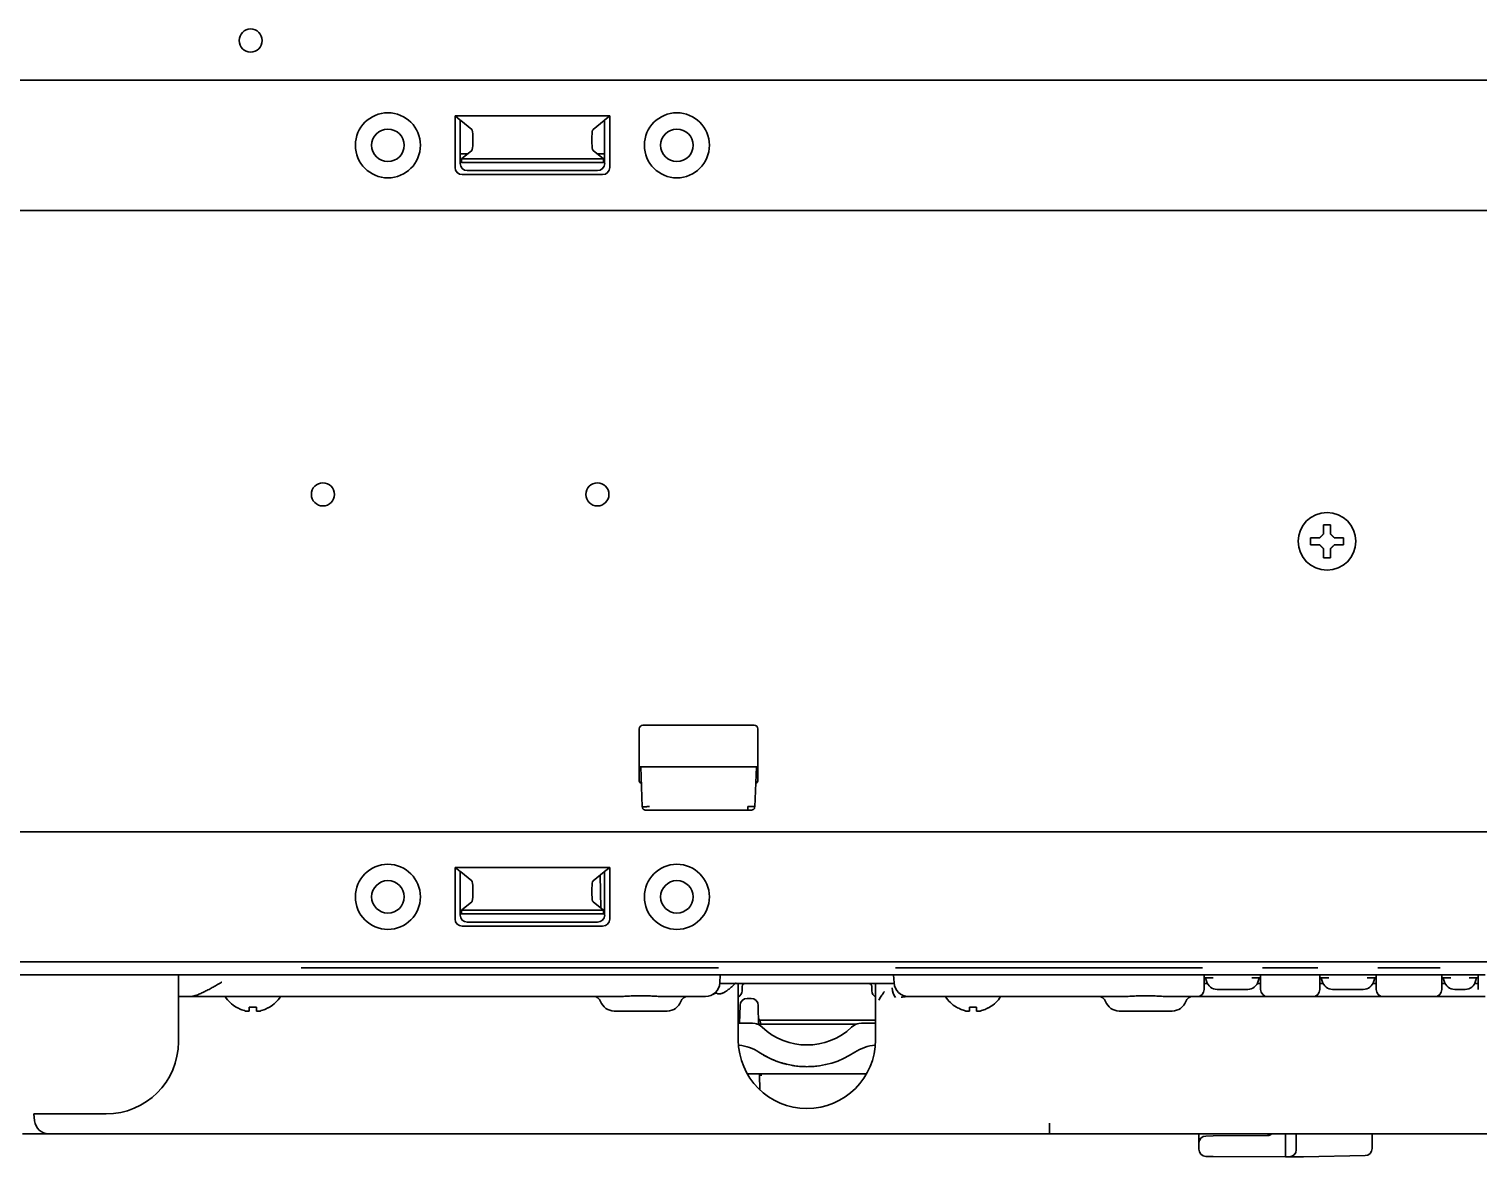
# Model space of a CAD drawing. Header units: millimetres. Extents: x -36 to 4467, y 2 to 3322.
# Drawn here: x 2613.6 to 2814.2, y 2520 to 2676.1 of the extents above; entities that cross this region are included whole.
import ezdxf

# ---------------------------------------------------------------- set-up
doc = ezdxf.new("R2010")
doc.units = ezdxf.units.MM
doc.layers.add('1', color=7, linetype='Continuous', true_color=0xffffff)

msp = doc.modelspace()

# ---------------------------------------------------------------- linework, layer by layer
at = {"layer": '1', "color": 7, "linetype": 'Continuous', "lineweight": 35}
for p, q in [((2562.27, 2669.04), (3024.27, 2669.04)), ((2672.57, 2656.96), (2672.57, 2664.1)), ((2672.57, 2664.1), (2693.98, 2664.1)), ((2672.57, 2664.1), (2673.27, 2663.54)), ((2693.27, 2663.54), (2693.98, 2664.1)), ((2693.98, 2664.1), (2693.98, 2656.96)), ((2673.27, 2663.54), (2673.27, 2657.52)), ((2673.27, 2663.51), (2673.35, 2663.48)), ((2673.35, 2663.48), (2674.88, 2662.25)), ((2691.66, 2662.25), (2693.2, 2663.48)), ((2693.2, 2663.48), (2693.27, 2663.51)), ((2693.27, 2657.52), (2693.27, 2663.54)), ((2675.04, 2661.26), (2675.04, 2660.33)), ((2691.51, 2660.33), (2691.51, 2661.26)), ((2673.28, 2658.84), (2674.27, 2658.84)), ((2674.88, 2659.34), (2673.45, 2658.19)), ((2673.45, 2658.19), (2673.45, 2657.68)), ((2693.1, 2658.19), (2673.45, 2658.19)), ((2693.1, 2658.19), (2691.66, 2659.34)), ((2692.29, 2658.84), (2693.28, 2658.84)), ((2693.1, 2657.68), (2693.1, 2658.19)), ((2693.02, 2657.68), (2673.52, 2657.68)), ((2692.99, 2655.98), (2673.56, 2655.98)), ((2674.26, 2656.54), (2692.28, 2656.54)), ((3072.27, 2651.04), (2514.27, 2651.04)), ((2792.77, 2607.54), (2793.27, 2607.54)), ((2793.27, 2607.54), (2793.77, 2607.54)), ((2793.27, 2602.94), (2792.77, 2602.94)), ((2793.77, 2602.94), (2793.27, 2602.94)), ((2713.97, 2579.79), (2698.57, 2579.79)), ((2698.07, 2579.29), (2698.07, 2572.09)), ((2714.47, 2572.09), (2714.47, 2579.29)), ((2698.27, 2574.04), (2698.07, 2574.04)), ((2698.27, 2574.04), (2699.27, 2574.04)), ((2698.47, 2568.52), (2698.27, 2574.04)), ((2713.27, 2574.04), (2699.27, 2574.04)), ((2713.27, 2574.04), (2714.27, 2574.04)), ((2714.27, 2574.04), (2714.08, 2568.52)), ((2714.47, 2574.04), (2714.27, 2574.04)), ((2699.46, 2568.04), (2698.96, 2568.04)), ((2713.08, 2568.04), (2699.46, 2568.04)), ((2713.08, 2568.04), (2713.08, 2568.53)), ((2713.58, 2568.04), (2713.08, 2568.04)), ((2562.27, 2565.04), (3024.27, 2565.04)), ((2672.57, 2552.96), (2672.57, 2560.1)), ((2672.57, 2560.1), (2693.98, 2560.1)), ((2672.57, 2560.1), (2673.27, 2559.54)), ((2673.27, 2559.54), (2673.27, 2553.52)), ((2693.27, 2559.54), (2693.98, 2560.1)), ((2693.27, 2553.52), (2693.27, 2559.54)), ((2693.98, 2560.1), (2693.98, 2552.96)), ((2673.27, 2559.51), (2673.35, 2559.48)), ((2673.35, 2559.48), (2674.88, 2558.25)), ((2691.66, 2558.25), (2693.2, 2559.48)), ((2692.75, 2554.47), (2692.67, 2559.06)), ((2693.2, 2559.48), (2693.27, 2559.51)), ((2675.04, 2557.26), (2675.04, 2556.33)), ((2691.51, 2556.33), (2691.51, 2557.26)), ((2674.88, 2555.34), (2673.45, 2554.19)), ((2673.45, 2554.19), (2673.45, 2553.68)), ((2693.1, 2554.19), (2673.45, 2554.19)), ((2693.02, 2553.68), (2673.52, 2553.68)), ((2693.1, 2554.19), (2691.66, 2555.34)), ((2693.1, 2553.68), (2693.1, 2554.19)), ((2692.99, 2551.98), (2673.56, 2551.98)), ((2674.26, 2552.54), (2692.28, 2552.54)), ((3072.27, 2547.04), (2514.27, 2547.04)), ((2651.27, 2546.24), (2653.27, 2546.24)), ((2653.27, 2546.24), (2703.28, 2546.24)), ((2709.02, 2546.24), (2703.28, 2546.24)), ((2733.52, 2546.24), (2739.26, 2546.24)), ((2739.26, 2546.24), (2774.02, 2546.24)), ((2774.02, 2546.24), (2776.02, 2546.24)), ((2784.32, 2546.24), (2786.32, 2546.24)), ((2786.32, 2546.24), (2790.02, 2546.24)), ((2790.02, 2546.24), (2792.02, 2546.24)), ((2800.32, 2546.24), (2802.32, 2546.24)), ((2802.32, 2546.24), (2806.92, 2546.24)), ((2806.92, 2546.24), (2808.92, 2546.24)), ((2634.9, 2545.24), (2611.98, 2545.24)), ((2634.27, 2542.24), (2634.27, 2545.24)), ((2634.89, 2545.24), (2640.27, 2545.24)), ((2703.26, 2545.24), (2640.27, 2545.24)), ((2708.65, 2545.24), (2703.26, 2545.24)), ((2733.89, 2545.24), (2708.66, 2545.24)), ((2709.21, 2544.13), (2709.27, 2545.24)), ((2733.34, 2544.04), (2709.21, 2544.04)), ((2711.77, 2536.24), (2711.77, 2544.04)), ((2712.3, 2543.65), (2712.29, 2543.02)), ((2730.26, 2543.02), (2730.24, 2543.65)), ((2730.77, 2544.04), (2730.77, 2536.24)), ((2733.27, 2545.24), (2733.33, 2544.13)), ((2739.28, 2545.24), (2733.89, 2545.24)), ((2775.27, 2545.24), (2739.28, 2545.24)), ((2775.27, 2545.24), (2776.27, 2545.24)), ((2776.27, 2545.24), (2784.07, 2545.24)), ((2776.27, 2545.24), (2776.27, 2544.24)), ((2777.51, 2544.84), (2776.27, 2544.84)), ((2776.27, 2544.24), (2776.27, 2543.24)), ((2776.72, 2544.04), (2776.27, 2544.04)), ((2776.6, 2544.35), (2776.47, 2544.84)), ((2784.07, 2544.84), (2782.84, 2544.84)), ((2784.07, 2544.04), (2783.62, 2544.04)), ((2783.87, 2544.84), (2783.74, 2544.35)), ((2784.07, 2544.24), (2784.07, 2545.24)), ((2784.07, 2545.24), (2785.07, 2545.24)), ((2784.07, 2543.24), (2784.07, 2544.24)), ((2791.27, 2545.24), (2785.07, 2545.24)), ((2791.27, 2545.24), (2792.27, 2545.24)), ((2792.27, 2545.24), (2800.07, 2545.24)), ((2792.27, 2545.24), (2792.27, 2544.24)), ((2793.51, 2544.84), (2792.27, 2544.84)), ((2792.27, 2543.24), (2792.27, 2544.24)), ((2792.73, 2544.04), (2792.27, 2544.04)), ((2792.6, 2544.35), (2792.47, 2544.84)), ((2800.07, 2544.84), (2798.84, 2544.84)), ((2800.07, 2544.04), (2799.62, 2544.04)), ((2799.87, 2544.84), (2799.74, 2544.35)), ((2800.07, 2544.24), (2800.07, 2545.24)), ((2800.07, 2545.24), (2801.07, 2545.24)), ((2800.07, 2543.24), (2800.07, 2544.24)), ((2808.17, 2545.24), (2801.07, 2545.24)), ((2808.17, 2545.24), (2809.17, 2545.24)), ((2809.17, 2545.24), (2814.17, 2545.24)), ((2809.17, 2545.24), (2809.17, 2544.24)), ((2810.41, 2544.84), (2809.17, 2544.84)), ((2809.17, 2543.24), (2809.17, 2544.24)), ((2809.62, 2544.04), (2809.17, 2544.04)), ((2809.5, 2544.35), (2809.37, 2544.84)), ((2814.17, 2544.84), (2812.94, 2544.84)), ((2814.17, 2544.04), (2813.72, 2544.04)), ((2813.97, 2544.84), (2813.84, 2544.35)), ((2814.17, 2545.24), (2815.17, 2545.24)), ((2814.17, 2544.24), (2814.17, 2545.24)), ((2814.17, 2543.24), (2814.17, 2544.24)), ((2634.27, 2535.99), (2634.27, 2542.24)), ((2635.8, 2542.24), (2634.27, 2542.24)), ((2694.81, 2542.24), (2635.8, 2542.24)), ((2703.21, 2542.24), (2701.74, 2542.24)), ((2707.22, 2542.24), (2703.21, 2542.24)), ((2713.54, 2541.99), (2713.01, 2541.99)), ((2739.33, 2542.24), (2735.33, 2542.24)), ((2764.71, 2542.24), (2739.33, 2542.24)), ((2775.27, 2542.24), (2771.64, 2542.24)), ((2778.77, 2542.24), (2775.27, 2542.24)), ((2782.29, 2543.24), (2778.05, 2543.24)), ((2781.57, 2542.24), (2778.77, 2542.24)), ((2785.07, 2542.24), (2781.57, 2542.24)), ((2791.27, 2542.24), (2785.07, 2542.24)), ((2791.27, 2542.24), (2794.77, 2542.24)), ((2798.29, 2543.24), (2794.05, 2543.24)), ((2797.57, 2542.24), (2794.77, 2542.24)), ((2801.07, 2542.24), (2797.57, 2542.24)), ((2808.17, 2542.24), (2801.07, 2542.24)), ((2815.17, 2542.24), (2808.17, 2542.24)), ((2812.39, 2543.24), (2810.95, 2543.24)), ((2642.27, 2540.76), (2642.27, 2540.79)), ((2646.87, 2540.79), (2646.87, 2540.76)), ((2694.6, 2540.24), (2696.32, 2540.24)), ((2700.23, 2540.24), (2701.94, 2540.24)), ((2711.96, 2538.54), (2712.01, 2541.01)), ((2714.54, 2541.01), (2714.59, 2538.34)), ((2741.97, 2540.76), (2741.97, 2540.79)), ((2746.57, 2540.79), (2746.57, 2540.76)), ((2764.5, 2540.24), (2766.22, 2540.24)), ((2770.13, 2540.24), (2771.84, 2540.24)), ((2713.72, 2538.54), (2711.77, 2538.54)), ((2728.11, 2538.43), (2714.44, 2538.43)), ((2730.77, 2538.99), (2714.82, 2538.99)), ((2714.82, 2538.99), (2714.83, 2538.51)), ((2730.77, 2538.54), (2728.82, 2538.54)), ((2729.53, 2531.54), (2713.02, 2531.54)), ((2714.95, 2531.54), (2714.96, 2531.27)), ((2714.71, 2531.41), (2714.74, 2529.34)), ((2617.22, 2525.99), (2614.27, 2525.99)), ((2614.27, 2525.99), (2614.35, 2525.06)), ((2617.22, 2525.99), (2624.27, 2525.99)), ((2754.83, 2523.24), (2754.83, 2524.72)), ((2612.69, 2523.24), (2616.35, 2523.24)), ((2617.33, 2523.24), (2616.35, 2523.24)), ((2687.71, 2523.24), (2617.33, 2523.24)), ((2733.73, 2523.24), (2708.81, 2523.24)), ((2764.94, 2523.24), (2754.83, 2523.24)), ((2766.9, 2523.24), (2764.94, 2523.24)), ((2767.08, 2523.24), (2766.9, 2523.24)), ((2773.84, 2523.24), (2767.08, 2523.24)), ((2844.7, 2523.24), (2773.84, 2523.24)), ((2775.52, 2521.94), (2775.52, 2523.24)), ((2775.52, 2521.13), (2775.52, 2521.94)), ((2776.51, 2522.94), (2777.51, 2522.95)), ((2777.51, 2522.95), (2785.03, 2523.02)), ((2787.52, 2523.24), (2787.52, 2521.04)), ((2789.02, 2523.24), (2789.02, 2521.05)), ((2799.52, 2523.24), (2799.52, 2521.23)), ((2777.51, 2520.13), (2776.51, 2520.13)), ((2787.52, 2520.04), (2777.51, 2520.13)), ((2788.04, 2520.05), (2787.52, 2520.04)), ((2798.54, 2520.23), (2790.01, 2520.08))]:
    msp.add_line(p, q, dxfattribs=at)
for centre, radius in [((2644.27, 2674.54), 1.6), ((2663.27, 2660.04), 4.5), ((2703.27, 2660.04), 4.5), ((2663.27, 2660.04), 2.25), ((2703.27, 2660.04), 2.25), ((2654.27, 2611.74), 1.6), ((2692.27, 2611.74), 1.6), ((2793.27, 2605.24), 4), ((2663.27, 2556.04), 4.5), ((2703.27, 2556.04), 4.5), ((2663.27, 2556.04), 2.25), ((2703.27, 2556.04), 2.25)]:
    msp.add_circle(centre, radius, dxfattribs=at)
for centre, radius, start, end in [((2673.52, 2658.43), 0.75, 250.5277, 270), ((2693.02, 2658.43), 0.75, 270, 289.4723), ((2698.57, 2579.29), 0.5, 90, 180), ((2713.97, 2579.29), 0.5, 0, 90), ((2698.37, 2572.09), 0.3, 180, 265.8966), ((2714.17, 2572.09), 0.3, 274.1034, 0), ((2673.52, 2554.43), 0.75, 250.5277, 270), ((2693.02, 2554.43), 0.75, 270, 289.4723), ((2707.22, 2544.24), 2, 270, 357), ((2712.7, 2543.64), 0.4, 90, 179), ((2735.33, 2544.24), 2, 183, 270), ((2778.05, 2544.74), 1.5, 195, 270), ((2782.29, 2544.74), 1.5, 270, 345), ((2794.05, 2544.74), 1.5, 195, 270), ((2798.29, 2544.74), 1.5, 270, 345), ((2810.95, 2544.74), 1.5, 195, 270), ((2812.39, 2544.74), 1.5, 270, 345), ((2644.77, 2544.86), 4.8, 213.082, 238.6273), ((2644.37, 2544.86), 4.8, 301.3727, 326.918), ((2691.77, 2541.24), 1, 19.4712, 90), ((2694.6, 2542.24), 2, 199.4712, 270), ((2701.94, 2542.24), 2, 270, 340.5288), ((2704.77, 2541.24), 1, 90, 160.5288), ((2711.29, 2543.04), 1, 298.8624, 359), ((2713.01, 2540.99), 1, 90, 179), ((2713.54, 2540.99), 1, 1, 90), ((2731.26, 2543.04), 1, 181, 241.1376), ((2744.47, 2544.86), 4.8, 213.082, 238.6273), ((2744.07, 2544.86), 4.8, 301.3727, 326.918), ((2761.67, 2541.24), 1, 19.4712, 90), ((2764.5, 2542.24), 2, 199.4712, 270), ((2771.84, 2542.24), 2, 270, 340.5288), ((2774.67, 2541.24), 1, 90, 160.5288), ((2775.27, 2543.24), 1, 270, 0), ((2785.07, 2543.24), 1, 180, 270), ((2791.27, 2543.24), 1, 270, 0), ((2801.07, 2543.24), 1, 180, 270), ((2808.17, 2543.24), 1, 270, 0), ((2711.72, 2539.24), 0.25, 281.0791, 359), ((2713.72, 2536.54), 2, 46.6582, 90), ((2714.82, 2539.24), 0.25, 181, 270), ((2721.27, 2544.54), 9, 226.6582, 313.3418), ((2728.82, 2536.54), 2, 90, 133.3418), ((2624.27, 2535.99), 10, 270, 0), ((2721.27, 2536.24), 9.5, 180, 0), ((2711.32, 2529.54), 6, 56.4427, 84.3875), ((2731.22, 2529.54), 6, 94.5612, 123.5573), ((2721.27, 2544.54), 12, 236.4427, 303.5573), ((2616.35, 2525.24), 2, 185, 270), ((2776.52, 2521.94), 1, 90.5, 180), ((2785.02, 2524.02), 1, 270.5, 308.9025), ((2776.52, 2521.13), 1, 180, 269.5), ((2788.02, 2521.05), 1, 271, 0), ((2798.52, 2521.23), 1, 271, 0)]:
    msp.add_arc(centre, radius, start, end, dxfattribs=at)
for centre, major_axis, ratio, start_param, end_param in [((2674.86, 2661.26), (0, 1), 0.176327, 4.712389, 6.143559), ((2691.69, 2661.26), (0, 1), 0.176327, 0.139626, 1.570796), ((2674.86, 2660.33), (0, 1), 0.176327, 3.281219, 4.712389), ((2691.69, 2660.33), (0, 1), 0.176327, 1.570796, 3.001966), ((2673.58, 2656.99), (0.802, 0.639), 0.975509, 2.480706, 4.027333), ((2674.29, 2657.55), (0.802, 0.639), 0.975509, 2.480706, 4.027333), ((2692.26, 2657.55), (-0.802, 0.639), 0.975509, 2.255852, 3.802479), ((2692.96, 2656.99), (-0.802, 0.639), 0.975509, 2.255852, 3.802479), ((2674.86, 2557.26), (0, 1), 0.176327, 4.712389, 6.143559), ((2691.69, 2557.26), (0, 1), 0.176327, 0.139626, 1.570796), ((2674.86, 2556.33), (0, 1), 0.176327, 3.281219, 4.712389), ((2691.69, 2556.33), (0, 1), 0.176327, 1.570796, 3.001966), ((2674.29, 2553.55), (0.802, 0.639), 0.975509, 2.480706, 4.027333), ((2692.26, 2553.55), (-0.802, 0.639), 0.975509, 2.255852, 3.802479), ((2673.58, 2552.99), (0.802, 0.639), 0.975509, 2.480706, 4.027333), ((2692.96, 2552.99), (-0.802, 0.639), 0.975509, 2.255852, 3.802479), ((2734.82, 2543.57), (0.63, 1.9), 0.853742, 1.91939, 2.68179), ((2714.43, 2538.94), (-0.143, -0.48), 1, 0.000267, 0.321612), ((2728.11, 2538.94), (0.143, -0.48), 1, 6.003053, 6.282918), ((2787.52, 2521.04), (0, -1), 0.004363, 0, 1.570606)]:
    msp.add_ellipse(centre, major_axis=major_axis, ratio=ratio, start_param=start_param, end_param=end_param, dxfattribs=at)
for points in [[(2790.97, 2604.74), (2790.97, 2604.9), (2790.97, 2605.24), (2790.97, 2605.57), (2790.97, 2605.74)], [(2792.27, 2605.74), (2792.3, 2605.76), (2792.35, 2605.82), (2792.42, 2605.89), (2792.5, 2605.96), (2792.57, 2606.03), (2792.63, 2606.1), (2792.7, 2606.17), (2792.75, 2606.22), (2792.77, 2606.24)], [(2792.77, 2606.24), (2792.77, 2606.29), (2792.77, 2606.4), (2792.77, 2606.56), (2792.77, 2606.72), (2792.77, 2606.88), (2792.77, 2607.03), (2792.77, 2607.18), (2792.77, 2607.35), (2792.77, 2607.47), (2792.77, 2607.54)], [(2793.77, 2606.24), (2793.8, 2606.21), (2793.84, 2606.17), (2793.92, 2606.1), (2793.99, 2606.02), (2794.06, 2605.95), (2794.13, 2605.88), (2794.2, 2605.81), (2794.25, 2605.76), (2794.27, 2605.74)], [(2794.27, 2605.74), (2794.33, 2605.74), (2794.43, 2605.74), (2794.6, 2605.74), (2794.76, 2605.74), (2794.91, 2605.74), (2795.06, 2605.74), (2795.22, 2605.74), (2795.39, 2605.74), (2795.51, 2605.74), (2795.57, 2605.74)], [(2795.57, 2605.74), (2795.57, 2605.57), (2795.57, 2605.24), (2795.57, 2604.9), (2795.57, 2604.74)], [(2792.27, 2604.74), (2792.22, 2604.74), (2792.11, 2604.74), (2791.95, 2604.74), (2791.79, 2604.74), (2791.63, 2604.74), (2791.48, 2604.74), (2791.33, 2604.74), (2791.16, 2604.74), (2791.04, 2604.74), (2790.97, 2604.74)], [(2792.77, 2604.24), (2792.75, 2604.26), (2792.7, 2604.31), (2792.63, 2604.38), (2792.56, 2604.45), (2792.49, 2604.52), (2792.42, 2604.6), (2792.34, 2604.67), (2792.3, 2604.71), (2792.27, 2604.74)], [(2794.27, 2604.74), (2794.25, 2604.71), (2794.2, 2604.66), (2794.12, 2604.59), (2794.05, 2604.52), (2793.98, 2604.45), (2793.91, 2604.38), (2793.84, 2604.31), (2793.8, 2604.26), (2793.77, 2604.24)], [(2793.77, 2604.24), (2793.77, 2604.18), (2793.77, 2604.08), (2793.77, 2603.91), (2793.77, 2603.76), (2793.77, 2603.6), (2793.77, 2603.45), (2793.77, 2603.29), (2793.77, 2603.13), (2793.77, 2603), (2793.77, 2602.94)], [(2643.57, 2540.24), (2643.61, 2540.24), (2643.7, 2540.23), (2643.83, 2540.22), (2643.95, 2540.23), (2644.03, 2540.24), (2644.07, 2540.24)], [(2644.07, 2540.79), (2644.24, 2540.77), (2644.57, 2540.75), (2644.91, 2540.77), (2645.07, 2540.79)], [(2645.07, 2540.24), (2645.11, 2540.24), (2645.19, 2540.23), (2645.32, 2540.22), (2645.45, 2540.23), (2645.53, 2540.24), (2645.57, 2540.24)], [(2743.27, 2540.24), (2743.31, 2540.24), (2743.4, 2540.23), (2743.53, 2540.22), (2743.65, 2540.23), (2743.73, 2540.24), (2743.77, 2540.24)], [(2743.77, 2540.79), (2743.94, 2540.77), (2744.27, 2540.75), (2744.61, 2540.77), (2744.77, 2540.79)], [(2744.77, 2540.24), (2744.81, 2540.24), (2744.89, 2540.23), (2745.02, 2540.22), (2745.15, 2540.23), (2745.23, 2540.24), (2745.27, 2540.24)]]:
    msp.add_open_spline(points, degree=3, dxfattribs=at)
for points, knots in [([(2790.97, 2605.74), (2791.18, 2605.74), (2791.39, 2605.74), (2791.71, 2605.74), (2791.82, 2605.74), (2792.04, 2605.74), (2792.16, 2605.74), (2792.27, 2605.74)], [0, 0, 0, 0, 0.5, 0.5, 0.75, 0.75, 1, 1, 1, 1]), ([(2793.77, 2607.54), (2793.77, 2607.34), (2793.77, 2607.13), (2793.77, 2606.8), (2793.77, 2606.69), (2793.77, 2606.47), (2793.77, 2606.35), (2793.77, 2606.24)], [0, 0, 0, 0, 0.5, 0.5, 0.75, 0.75, 1, 1, 1, 1]), ([(2792.77, 2602.94), (2792.77, 2603.14), (2792.77, 2603.35), (2792.77, 2603.68), (2792.77, 2603.79), (2792.77, 2604.01), (2792.77, 2604.12), (2792.77, 2604.24)], [0, 0, 0, 0, 0.5, 0.5, 0.75, 0.75, 1, 1, 1, 1]), ([(2795.57, 2604.74), (2795.37, 2604.74), (2795.16, 2604.74), (2794.83, 2604.74), (2794.72, 2604.74), (2794.5, 2604.74), (2794.39, 2604.74), (2794.27, 2604.74)], [0, 0, 0, 0, 0.5, 0.5, 0.75, 0.75, 1, 1, 1, 1]), ([(2698.47, 2568.52), (2698.46, 2568.52), (2698.47, 2568.52), (2698.49, 2568.52), (2698.51, 2568.52), (2698.56, 2568.51), (2698.59, 2568.51), (2698.67, 2568.51), (2698.71, 2568.51), (2698.8, 2568.51), (2698.85, 2568.52), (2698.96, 2568.52), (2699.02, 2568.52), (2699.14, 2568.52), (2699.2, 2568.52), (2699.33, 2568.53), (2699.4, 2568.53), (2699.46, 2568.53)], [0, 0, 0, 0, 0.125, 0.125, 0.25, 0.25, 0.375, 0.375, 0.5, 0.5, 0.625, 0.625, 0.75, 0.75, 0.875, 0.875, 1, 1, 1, 1]), ([(2698.54, 2568.53), (2698.52, 2568.5), (2698.51, 2568.43), (2698.52, 2568.32), (2698.57, 2568.23), (2698.62, 2568.17), (2698.66, 2568.14)], [0, 0, 0, 0, 0.247494, 0.500264, 0.75307, 1, 1, 1, 1]), ([(2698.96, 2568.04), (2698.94, 2568.04), (2698.91, 2568.04), (2698.85, 2568.05), (2698.79, 2568.07), (2698.73, 2568.09), (2698.69, 2568.12), (2698.66, 2568.14), (2698.65, 2568.15)], [0, 0, 0, 0, 0.171321, 0.342488, 0.515955, 0.693869, 0.877993, 1, 1, 1, 1]), ([(2713.08, 2568.53), (2713.17, 2568.53), (2713.36, 2568.53), (2713.61, 2568.53), (2713.82, 2568.52), (2713.97, 2568.52), (2714.06, 2568.52), (2714.07, 2568.52), (2714.08, 2568.52)], [0, 0, 0, 0, 0.179209, 0.353389, 0.522548, 0.686696, 0.845842, 1, 1, 1, 1]), ([(2713.58, 2568.04), (2713.59, 2568.04), (2713.62, 2568.04), (2713.68, 2568.05), (2713.78, 2568.08), (2713.86, 2568.12), (2713.9, 2568.15)], [0, 0, 0, 0, 0.087465, 0.265384, 0.544163, 1, 1, 1, 1]), ([(2713.89, 2568.14), (2713.92, 2568.17), (2713.98, 2568.23), (2714.02, 2568.32), (2714.04, 2568.43), (2714.02, 2568.5), (2714.01, 2568.53)], [0, 0, 0, 0, 0.246932, 0.499737, 0.752506, 1, 1, 1, 1]), ([(2640.27, 2544.24), (2640.25, 2544.22), (2640.22, 2544.21), (2640.17, 2544.18), (2640.1, 2544.14), (2640.02, 2544.09), (2639.92, 2544.04), (2639.87, 2544.01), (2639.78, 2543.95), (2639.73, 2543.92), (2639.48, 2543.78), (2639.28, 2543.67), (2638.89, 2543.45), (2638.7, 2543.34), (2638.31, 2543.14), (2638.12, 2543.04), (2637.88, 2542.92), (2637.83, 2542.89), (2637.74, 2542.85), (2637.69, 2542.82), (2637.55, 2542.76), (2637.45, 2542.71), (2637.27, 2542.63), (2637.17, 2542.59), (2636.99, 2542.52), (2636.9, 2542.48), (2636.72, 2542.42), (2636.63, 2542.39), (2636.52, 2542.36), (2636.5, 2542.35), (2636.46, 2542.34), (2636.39, 2542.32), (2636.33, 2542.31), (2636.2, 2542.28), (2636.12, 2542.26), (2635.96, 2542.24), (2635.88, 2542.24), (2635.8, 2542.24)], [0, 0, 0, 0, 0.015625, 0.015625, 0.03125, 0.0625, 0.0625, 0.09375, 0.09375, 0.125, 0.125, 0.25, 0.25, 0.375, 0.375, 0.5, 0.5, 0.53125, 0.53125, 0.5625, 0.5625, 0.625, 0.625, 0.6875, 0.6875, 0.75, 0.75, 0.8125, 0.8125, 0.828125, 0.828125, 0.84375, 0.875, 0.875, 0.9375, 0.9375, 1, 1, 1, 1]), ([(2711.46, 2544.11), (2711.46, 2544.11), (2711.45, 2544.11), (2711.45, 2544.11), (2711.45, 2544.11), (2711.44, 2544.1), (2711.43, 2544.1), (2711.42, 2544.09), (2711.41, 2544.08), (2711.39, 2544.06), (2711.37, 2544.05), (2711.33, 2544.01), (2711.29, 2543.98), (2711.2, 2543.89), (2711.14, 2543.83), (2710.95, 2543.66), (2710.82, 2543.55), (2710.56, 2543.33), (2710.43, 2543.23), (2710.15, 2543.03), (2710.01, 2542.93), (2709.87, 2542.85)], [0, 0, 0, 0, 0.003906, 0.003906, 0.007812, 0.007812, 0.015625, 0.015625, 0.03125, 0.03125, 0.0625, 0.0625, 0.125, 0.125, 0.25, 0.25, 0.5, 0.5, 0.75, 0.75, 1, 1, 1, 1]), ([(2694.81, 2542.24), (2694.95, 2542.24), (2695.08, 2542.24), (2695.36, 2542.25), (2695.5, 2542.25), (2695.79, 2542.27), (2695.93, 2542.27), (2696.22, 2542.29), (2696.36, 2542.3), (2696.65, 2542.31), (2696.8, 2542.32), (2697.09, 2542.33), (2697.24, 2542.33), (2697.46, 2542.34), (2697.53, 2542.34), (2697.68, 2542.35), (2697.75, 2542.35), (2697.98, 2542.35), (2698.13, 2542.35), (2698.42, 2542.35), (2698.57, 2542.35), (2698.87, 2542.35), (2699.01, 2542.34), (2699.31, 2542.33), (2699.45, 2542.33), (2699.75, 2542.32), (2699.89, 2542.31), (2700.11, 2542.3), (2700.18, 2542.3), (2700.33, 2542.29), (2700.4, 2542.28), (2700.62, 2542.27), (2700.76, 2542.27), (2701.04, 2542.25), (2701.18, 2542.25), (2701.46, 2542.24), (2701.6, 2542.24), (2701.74, 2542.24)], [0, 0, 0, 0, 0.0625, 0.0625, 0.125, 0.125, 0.1875, 0.1875, 0.25, 0.25, 0.3125, 0.3125, 0.375, 0.375, 0.40625, 0.40625, 0.4375, 0.4375, 0.5, 0.5, 0.5625, 0.5625, 0.625, 0.625, 0.6875, 0.6875, 0.75, 0.75, 0.78125, 0.78125, 0.8125, 0.8125, 0.875, 0.875, 0.9375, 0.9375, 1, 1, 1, 1]), ([(2708.91, 2542.64), (2708.89, 2542.66), (2708.87, 2542.67), (2708.82, 2542.69), (2708.79, 2542.7), (2708.74, 2542.71), (2708.71, 2542.71), (2708.66, 2542.71), (2708.63, 2542.7), (2708.58, 2542.69), (2708.55, 2542.68), (2708.49, 2542.66), (2708.46, 2542.65), (2708.37, 2542.6), (2708.31, 2542.56), (2708.25, 2542.53)], [0, 0, 0, 0, 0.125, 0.125, 0.25, 0.25, 0.375, 0.375, 0.5, 0.5, 0.625, 0.625, 0.75, 0.75, 1, 1, 1, 1]), ([(2709.87, 2542.85), (2709.82, 2542.82), (2709.78, 2542.79), (2709.7, 2542.76), (2709.68, 2542.75), (2709.63, 2542.73), (2709.61, 2542.72), (2709.53, 2542.69), (2709.48, 2542.68), (2709.41, 2542.66), (2709.39, 2542.65), (2709.35, 2542.64), (2709.34, 2542.64), (2709.32, 2542.64), (2709.31, 2542.63), (2709.25, 2542.62), (2709.21, 2542.62), (2709.15, 2542.61), (2709.13, 2542.61), (2709.1, 2542.61), (2709.08, 2542.61), (2709.03, 2542.61), (2709, 2542.61), (2708.96, 2542.62), (2708.95, 2542.62), (2708.93, 2542.63), (2708.92, 2542.64), (2708.91, 2542.64)], [0, 0, 0, 0, 0.125, 0.125, 0.1875, 0.1875, 0.25, 0.25, 0.375, 0.375, 0.4375, 0.4375, 0.46875, 0.46875, 0.5, 0.5, 0.625, 0.625, 0.6875, 0.6875, 0.75, 0.75, 0.875, 0.875, 0.9375, 0.9375, 1, 1, 1, 1]), ([(2731.21, 2541.76), (2731.27, 2541.86), (2731.39, 2542.04), (2731.56, 2542.3), (2731.72, 2542.53), (2731.86, 2542.74), (2731.95, 2542.86), (2731.99, 2542.92)], [0, 0, 0, 0, 0.199955, 0.399966, 0.599977, 0.799989, 1, 1, 1, 1]), ([(2735.33, 2542.24), (2735.24, 2542.24), (2735.15, 2542.24), (2734.97, 2542.23), (2734.81, 2542.22), (2734.64, 2542.2), (2734.49, 2542.18), (2734.41, 2542.17), (2734.34, 2542.15)], [0, 0, 0, 0, 0.25, 0.25, 0.5, 0.75, 0.75, 1, 1, 1, 1]), ([(2764.71, 2542.24), (2764.85, 2542.24), (2764.98, 2542.24), (2765.19, 2542.25), (2765.26, 2542.25), (2765.4, 2542.25), (2765.48, 2542.26), (2765.69, 2542.27), (2765.83, 2542.27), (2766.12, 2542.29), (2766.26, 2542.3), (2766.55, 2542.31), (2766.7, 2542.32), (2766.99, 2542.33), (2767.14, 2542.33), (2767.36, 2542.34), (2767.43, 2542.34), (2767.58, 2542.35), (2767.65, 2542.35), (2767.88, 2542.35), (2768.03, 2542.35), (2768.32, 2542.35), (2768.62, 2542.35), (2768.91, 2542.34), (2769.21, 2542.33), (2769.5, 2542.32), (2769.79, 2542.31), (2770.01, 2542.3), (2770.08, 2542.3), (2770.23, 2542.29), (2770.3, 2542.28), (2770.52, 2542.27), (2770.66, 2542.27), (2770.94, 2542.25), (2771.08, 2542.25), (2771.36, 2542.24), (2771.5, 2542.24), (2771.64, 2542.24)], [0, 0, 0, 0, 0.0625, 0.0625, 0.09375, 0.09375, 0.125, 0.125, 0.1875, 0.1875, 0.25, 0.25, 0.3125, 0.3125, 0.375, 0.375, 0.40625, 0.40625, 0.4375, 0.4375, 0.5, 0.5, 0.5625, 0.625, 0.625, 0.6875, 0.75, 0.75, 0.78125, 0.78125, 0.8125, 0.8125, 0.875, 0.875, 0.9375, 0.9375, 1, 1, 1, 1]), ([(2642.27, 2540.79), (2642.48, 2540.67), (2642.69, 2540.56), (2643.01, 2540.42), (2643.12, 2540.38), (2643.34, 2540.31), (2643.46, 2540.27), (2643.57, 2540.24)], [0, 0, 0, 0, 0.5, 0.5, 0.75, 0.75, 1, 1, 1, 1]), ([(2644.07, 2540.24), (2644.07, 2540.27), (2644.07, 2540.31), (2644.07, 2540.38), (2644.07, 2540.42), (2644.07, 2540.51), (2644.07, 2540.56), (2644.07, 2540.65), (2644.07, 2540.67), (2644.07, 2540.73), (2644.07, 2540.76), (2644.07, 2540.79)], [0, 0, 0, 0, 0.25, 0.25, 0.5, 0.5, 0.75, 0.75, 0.875, 0.875, 1, 1, 1, 1]), ([(2645.07, 2540.79), (2645.07, 2540.67), (2645.07, 2540.56), (2645.07, 2540.42), (2645.07, 2540.38), (2645.07, 2540.31), (2645.07, 2540.27), (2645.07, 2540.24)], [0, 0, 0, 0, 0.5, 0.5, 0.75, 0.75, 1, 1, 1, 1]), ([(2645.57, 2540.24), (2645.69, 2540.27), (2645.8, 2540.31), (2646.02, 2540.38), (2646.13, 2540.42), (2646.35, 2540.51), (2646.46, 2540.56), (2646.62, 2540.65), (2646.67, 2540.67), (2646.77, 2540.73), (2646.82, 2540.76), (2646.87, 2540.79)], [0, 0, 0, 0, 0.25, 0.25, 0.5, 0.5, 0.75, 0.75, 0.875, 0.875, 1, 1, 1, 1]), ([(2700.23, 2540.24), (2700.16, 2540.24), (2700.08, 2540.24), (2699.93, 2540.24), (2699.85, 2540.24), (2699.69, 2540.24), (2699.61, 2540.24), (2699.45, 2540.24), (2699.37, 2540.24), (2699.25, 2540.24), (2699.2, 2540.24), (2699.12, 2540.24), (2699.08, 2540.24), (2698.95, 2540.24), (2698.87, 2540.24), (2698.61, 2540.24), (2698.45, 2540.24), (2698.11, 2540.24), (2697.94, 2540.24), (2697.72, 2540.24), (2697.68, 2540.24), (2697.6, 2540.24), (2697.55, 2540.24), (2697.43, 2540.24), (2697.34, 2540.24), (2697.18, 2540.24), (2697.1, 2540.24), (2696.93, 2540.24), (2696.85, 2540.24), (2696.74, 2540.24), (2696.7, 2540.24), (2696.62, 2540.24), (2696.58, 2540.24), (2696.46, 2540.24), (2696.39, 2540.24), (2696.32, 2540.24)], [0, 0, 0, 0, 0.0625, 0.0625, 0.125, 0.125, 0.1875, 0.1875, 0.25, 0.25, 0.28125, 0.28125, 0.3125, 0.3125, 0.375, 0.375, 0.5, 0.5, 0.625, 0.625, 0.65625, 0.65625, 0.6875, 0.6875, 0.75, 0.75, 0.8125, 0.8125, 0.875, 0.875, 0.90625, 0.90625, 0.9375, 0.9375, 1, 1, 1, 1]), ([(2741.97, 2540.79), (2742.18, 2540.67), (2742.39, 2540.56), (2742.71, 2540.42), (2742.82, 2540.38), (2743.04, 2540.31), (2743.16, 2540.27), (2743.27, 2540.24)], [0, 0, 0, 0, 0.5, 0.5, 0.75, 0.75, 1, 1, 1, 1]), ([(2743.77, 2540.24), (2743.77, 2540.27), (2743.77, 2540.31), (2743.77, 2540.38), (2743.77, 2540.42), (2743.77, 2540.51), (2743.77, 2540.56), (2743.77, 2540.65), (2743.77, 2540.67), (2743.77, 2540.73), (2743.77, 2540.76), (2743.77, 2540.79)], [0, 0, 0, 0, 0.25, 0.25, 0.5, 0.5, 0.75, 0.75, 0.875, 0.875, 1, 1, 1, 1]), ([(2744.77, 2540.79), (2744.77, 2540.67), (2744.77, 2540.56), (2744.77, 2540.42), (2744.77, 2540.38), (2744.77, 2540.31), (2744.77, 2540.27), (2744.77, 2540.24)], [0, 0, 0, 0, 0.5, 0.5, 0.75, 0.75, 1, 1, 1, 1]), ([(2745.27, 2540.24), (2745.39, 2540.27), (2745.5, 2540.31), (2745.72, 2540.38), (2745.83, 2540.42), (2746.05, 2540.51), (2746.16, 2540.56), (2746.32, 2540.65), (2746.37, 2540.67), (2746.47, 2540.73), (2746.52, 2540.76), (2746.57, 2540.79)], [0, 0, 0, 0, 0.25, 0.25, 0.5, 0.5, 0.75, 0.75, 0.875, 0.875, 1, 1, 1, 1]), ([(2770.13, 2540.24), (2770.06, 2540.24), (2769.98, 2540.24), (2769.83, 2540.24), (2769.75, 2540.24), (2769.59, 2540.24), (2769.51, 2540.24), (2769.35, 2540.24), (2769.27, 2540.24), (2769.15, 2540.24), (2769.1, 2540.24), (2769.02, 2540.24), (2768.98, 2540.24), (2768.85, 2540.24), (2768.77, 2540.24), (2768.51, 2540.24), (2768.35, 2540.24), (2768.01, 2540.24), (2767.84, 2540.24), (2767.62, 2540.24), (2767.58, 2540.24), (2767.5, 2540.24), (2767.45, 2540.24), (2767.33, 2540.24), (2767.24, 2540.24), (2767.08, 2540.24), (2767, 2540.24), (2766.83, 2540.24), (2766.75, 2540.24), (2766.64, 2540.24), (2766.6, 2540.24), (2766.52, 2540.24), (2766.48, 2540.24), (2766.36, 2540.24), (2766.29, 2540.24), (2766.22, 2540.24)], [0, 0, 0, 0, 0.0625, 0.0625, 0.125, 0.125, 0.1875, 0.1875, 0.25, 0.25, 0.28125, 0.28125, 0.3125, 0.3125, 0.375, 0.375, 0.5, 0.5, 0.625, 0.625, 0.65625, 0.65625, 0.6875, 0.6875, 0.75, 0.75, 0.8125, 0.8125, 0.875, 0.875, 0.90625, 0.90625, 0.9375, 0.9375, 1, 1, 1, 1]), ([(2718.52, 2532.86), (2718.48, 2532.87), (2718.44, 2532.88), (2718.34, 2532.9), (2718.27, 2532.92), (2718.14, 2532.95), (2718.07, 2532.97), (2717.74, 2533.07), (2717.48, 2533.15), (2716.96, 2533.33), (2716.71, 2533.44), (2716.21, 2533.66), (2715.96, 2533.77), (2715.59, 2533.97), (2715.47, 2534.03), (2715.23, 2534.17), (2715.11, 2534.24), (2714.99, 2534.32)], [0, 0, 0, 0, 0.030068, 0.030068, 0.083953, 0.083953, 0.137838, 0.137838, 0.353379, 0.353379, 0.568919, 0.568919, 0.78446, 0.78446, 0.89223, 0.89223, 1, 1, 1, 1]), ([(2722.82, 2532.64), (2722.58, 2532.61), (2722.35, 2532.58), (2721.97, 2532.56), (2721.83, 2532.55), (2721.56, 2532.54), (2721.42, 2532.54), (2720.99, 2532.54), (2720.72, 2532.55), (2720.16, 2532.59), (2719.89, 2532.61), (2719.46, 2532.67), (2719.3, 2532.7), (2719.15, 2532.73)], [0, 0, 0, 0, 0.193494, 0.193494, 0.306252, 0.306252, 0.419011, 0.419011, 0.644528, 0.644528, 0.870046, 0.870046, 1, 1, 1, 1]), ([(2706.2, 2523.24), (2706.08, 2523.24), (2705.9, 2523.24), (2705.72, 2523.24), (2705.59, 2523.24), (2705.53, 2523.24), (2705.21, 2523.24), (2704.67, 2523.24), (2703.8, 2523.24), (2702.86, 2523.24), (2702.19, 2523.24), (2701.68, 2523.24), (2701.41, 2523.24), (2701.1, 2523.24), (2700.96, 2523.24), (2700.87, 2523.24), (2700.82, 2523.24), (2700.41, 2523.24), (2699.65, 2523.24), (2698.48, 2523.24), (2697.25, 2523.24), (2696.41, 2523.24), (2695.55, 2523.24), (2695.11, 2523.24), (2694.55, 2523.24), (2694.44, 2523.24), (2694.22, 2523.24), (2693.88, 2523.24), (2693.54, 2523.24), (2692.86, 2523.24), (2692.4, 2523.24), (2691.82, 2523.24), (2691.71, 2523.24), (2691.47, 2523.24), (2691.36, 2523.24), (2691.01, 2523.24), (2690.77, 2523.24), (2690.07, 2523.24), (2689.13, 2523.24), (2688.19, 2523.24), (2687.71, 2523.24)], [0, 0, 0, 0, 0.03125, 0.046875, 0.046875, 0.0625, 0.0625, 0.125, 0.1875, 0.25, 0.3125, 0.3125, 0.34375, 0.359375, 0.367187, 0.367187, 0.375, 0.375, 0.4375, 0.5, 0.5625, 0.625, 0.625, 0.6875, 0.6875, 0.703125, 0.703125, 0.71875, 0.75, 0.75, 0.8125, 0.8125, 0.828125, 0.828125, 0.84375, 0.84375, 0.875, 0.875, 0.9375, 1, 1, 1, 1]), ([(2708.81, 2523.24), (2708.78, 2523.24), (2708.75, 2523.24), (2708.68, 2523.24), (2708.65, 2523.24), (2708.55, 2523.24), (2708.48, 2523.24), (2708.29, 2523.24), (2708.16, 2523.24), (2707.97, 2523.24), (2707.9, 2523.24), (2707.81, 2523.24), (2707.78, 2523.24), (2707.72, 2523.24), (2707.68, 2523.24), (2707.53, 2523.24), (2707.41, 2523.24), (2707.19, 2523.24), (2707.08, 2523.24), (2706.95, 2523.24), (2706.92, 2523.24), (2706.87, 2523.24), (2706.84, 2523.24), (2706.77, 2523.24), (2706.72, 2523.24), (2706.58, 2523.24), (2706.5, 2523.24), (2706.38, 2523.24), (2706.34, 2523.24), (2706.26, 2523.24), (2706.23, 2523.24), (2706.2, 2523.24)], [0, 0, 0, 0, 0.03125, 0.03125, 0.0625, 0.0625, 0.125, 0.125, 0.25, 0.25, 0.3125, 0.3125, 0.34375, 0.34375, 0.375, 0.375, 0.5, 0.5, 0.625, 0.625, 0.65625, 0.65625, 0.6875, 0.6875, 0.75, 0.75, 0.875, 0.875, 0.9375, 0.9375, 1, 1, 1, 1]), ([(2736.35, 2523.24), (2736.33, 2523.24), (2736.31, 2523.24), (2736.28, 2523.24), (2736.26, 2523.24), (2736.21, 2523.24), (2736.17, 2523.24), (2736.05, 2523.24), (2735.97, 2523.24), (2735.83, 2523.24), (2735.78, 2523.24), (2735.71, 2523.24), (2735.68, 2523.24), (2735.63, 2523.24), (2735.6, 2523.24), (2735.47, 2523.24), (2735.36, 2523.24), (2735.19, 2523.24), (2735.13, 2523.24), (2735.01, 2523.24), (2734.95, 2523.24), (2734.77, 2523.24), (2734.65, 2523.24), (2734.39, 2523.24), (2734.26, 2523.24), (2734.1, 2523.24), (2734.06, 2523.24), (2734, 2523.24), (2733.9, 2523.24), (2733.8, 2523.24), (2733.73, 2523.24)], [0, 0, 0, 0, 0.03125, 0.03125, 0.0625, 0.0625, 0.125, 0.125, 0.25, 0.25, 0.3125, 0.3125, 0.34375, 0.34375, 0.375, 0.375, 0.5, 0.5, 0.5625, 0.5625, 0.625, 0.625, 0.75, 0.75, 0.875, 0.875, 0.90625, 0.90625, 0.9375, 1, 1, 1, 1]), ([(2754.83, 2523.24), (2754.6, 2523.24), (2754.36, 2523.24), (2754, 2523.24), (2753.88, 2523.24), (2753.65, 2523.24), (2753.53, 2523.24), (2752.94, 2523.24), (2752.47, 2523.24), (2751.54, 2523.24), (2750.61, 2523.24), (2749.25, 2523.24), (2748.35, 2523.24), (2747.69, 2523.24), (2747.47, 2523.24), (2747.19, 2523.24), (2747.14, 2523.24), (2747.03, 2523.24), (2746.97, 2523.24), (2746.81, 2523.24), (2746.7, 2523.24), (2746.15, 2523.24), (2745.73, 2523.24), (2744.89, 2523.24), (2744.08, 2523.24), (2742.9, 2523.24), (2742.15, 2523.24), (2741.6, 2523.24), (2741.32, 2523.24), (2741.05, 2523.24), (2740.88, 2523.24), (2740.79, 2523.24), (2740.35, 2523.24), (2740.02, 2523.24), (2739.36, 2523.24), (2738.74, 2523.24), (2737.87, 2523.24), (2737.07, 2523.24), (2736.58, 2523.24), (2736.35, 2523.24)], [0, 0, 0, 0, 0.03125, 0.03125, 0.046875, 0.046875, 0.0625, 0.0625, 0.125, 0.125, 0.1875, 0.25, 0.3125, 0.3125, 0.34375, 0.34375, 0.351563, 0.351563, 0.359375, 0.359375, 0.375, 0.375, 0.4375, 0.4375, 0.5, 0.5625, 0.625, 0.625, 0.65625, 0.671875, 0.671875, 0.6875, 0.6875, 0.75, 0.75, 0.8125, 0.875, 0.9375, 1, 1, 1, 1]), ([(2790.01, 2520.08), (2790, 2520.08), (2789.99, 2520.08), (2789.98, 2520.08), (2789.95, 2520.08), (2789.9, 2520.08), (2789.86, 2520.08), (2789.77, 2520.08), (2789.71, 2520.08), (2789.53, 2520.07), (2789.41, 2520.07), (2789.19, 2520.07), (2789.08, 2520.07), (2788.87, 2520.06), (2788.77, 2520.06), (2788.58, 2520.06), (2788.5, 2520.06), (2788.34, 2520.05), (2788.28, 2520.05), (2788.21, 2520.05), (2788.19, 2520.05), (2788.17, 2520.05), (2788.15, 2520.05), (2788.12, 2520.05), (2788.1, 2520.05), (2788.07, 2520.05), (2788.06, 2520.05), (2788.04, 2520.05), (2788.04, 2520.05), (2788.04, 2520.05)], [0, 0, 0, 0, 0.007821, 0.007821, 0.015642, 0.031285, 0.062569, 0.062569, 0.125138, 0.125138, 0.250276, 0.250276, 0.375414, 0.375414, 0.500553, 0.500553, 0.625691, 0.625691, 0.750829, 0.750829, 0.782113, 0.782113, 0.813398, 0.813398, 0.875967, 0.875967, 0.938536, 0.938536, 1, 1, 1, 1])]:
    msp.add_open_spline(points, degree=3, knots=knots, dxfattribs=at)
msp.add_rational_spline([(2729.84, 2544.04), (2730.08, 2544.04), (2730.24, 2543.88), (2730.24, 2543.65)], [1, 0.808843479978, 0.808843479978, 1], degree=3, dxfattribs=at)

doc.saveas('drawing.dxf')
